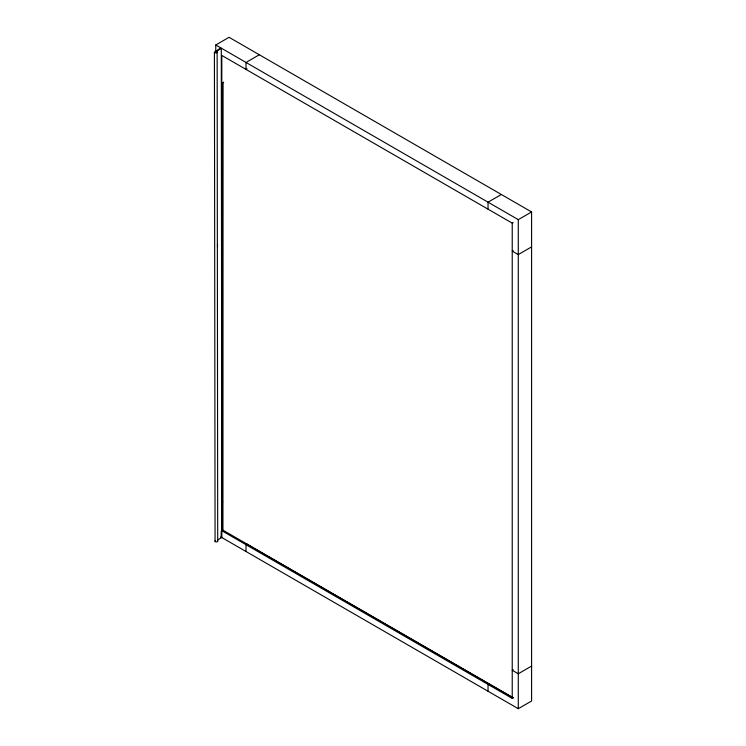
<?xml version="1.0" encoding="UTF-8"?>
<svg xmlns="http://www.w3.org/2000/svg" width="746" height="746" viewBox="0 0 746 746"><rect width="100%" height="100%" fill="white"/><g stroke="black" fill="none" stroke-linecap="round" stroke-linejoin="round"><path stroke-width="1.12" d="M512.232 698.387L221.814 530.714L221.814 55.428L512.232 223.138L512.232 698.387L513.136 697.864M246.012 62.45L246.012 69.434L246.982 68.846M217.897 539.778L221.842 537.484L221.292 48.453L216.34 51.306A1.343 0.774 0.1 0 1 217.142 51.744L217.701 541.419A1.511 0.877 0.1 0 1 216.927 541.876L215.836 541.894A1.343 0.774 0.1 0 1 215.072 541.465L214.41 52.22L220.574 48.042M217.235 51.95L217.133 52.369A1.511 0.877 0.1 0 1 216.359 52.835L215.268 52.854A1.343 0.774 0.1 0 1 214.503 52.425L214.41 52.22M214.979 541.26L215.268 540.645M221.189 537.176L221.189 531.329M247.113 544.3L512.577 697.557M222.69 501.834L221.814 502.599M215.762 51.968L215.762 44.984L229.069 37.3L531.59 211.957L531.59 701.016L518.284 708.7L220.797 536.952M246.982 61.89L259.319 54.766M222.784 82.685L223.679 82.172M221.814 83.412L222.784 82.853M501.34 194.492L488.033 202.175L488.033 209.169M512.232 223.138L513.136 222.616M215.762 44.984L518.284 219.641L531.59 211.957M513.201 250.525L512.232 251.085L518.284 254.582L531.59 246.889M221.814 530.714L222.83 530.117L513.295 697.818M247.047 544.104L246.012 544.683L246.012 551.508M489.031 683.84L488.033 684.418L488.033 691.234M513.201 669.721L512.232 670.272L518.284 673.769L531.59 666.085M221.842 537.484L221.18 537.101M220.602 48.061L221.292 48.453M217.804 540.99L217.711 540.785A1.343 0.774 0.1 0 0 217.534 540.608M518.284 219.641L518.284 708.7M222.83 82.797L222.69 530.201L222.69 82.647M217.515 244.39L217.515 246.721"/></g></svg>
